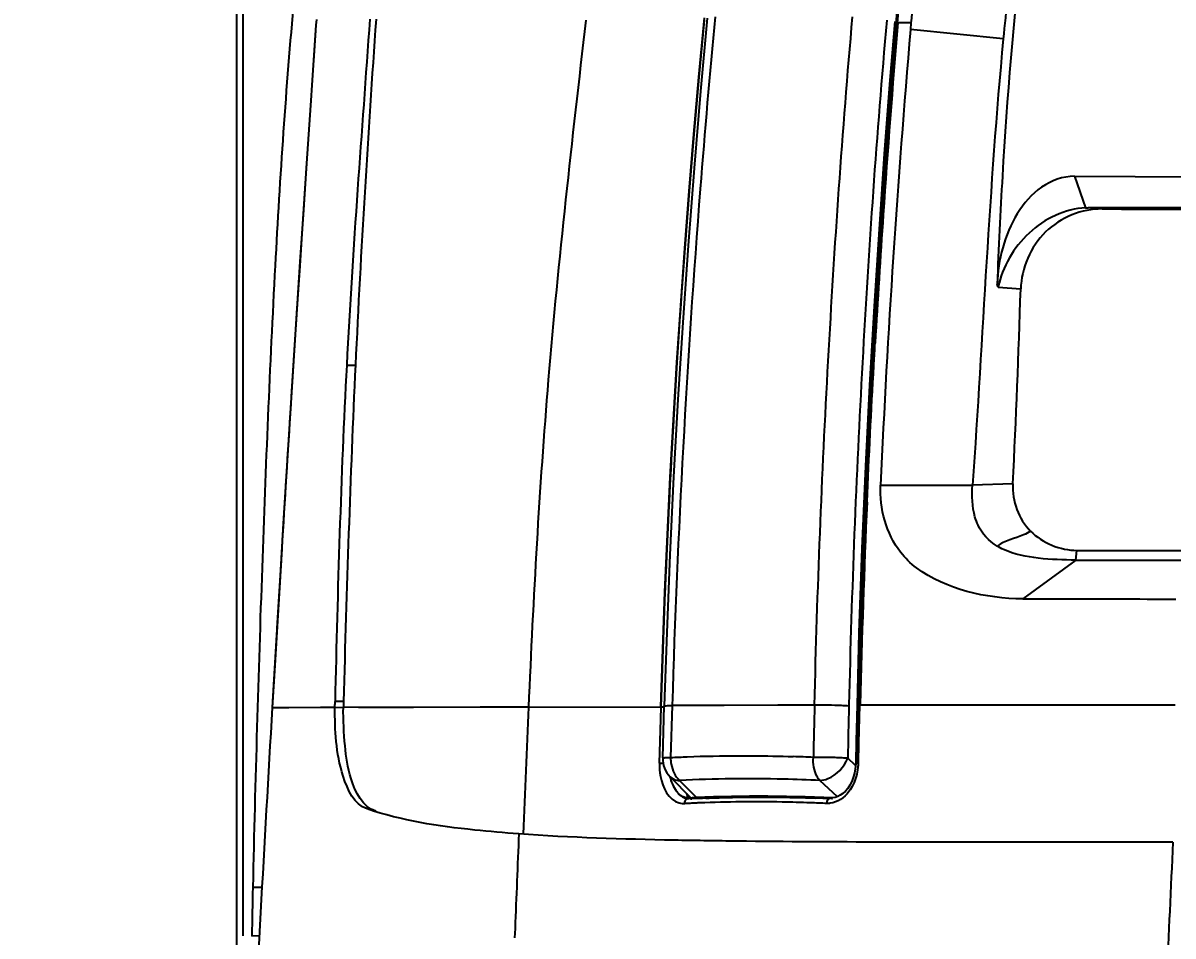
# Model space of a CAD drawing. Header units: millimetres. Extents: x 0 to 5940, y 0 to 4200.
# Drawn here: x 2361.6 to 2459.8, y 3060.8 to 3138.8 of the extents above; entities that cross this region are included whole.
import ezdxf

# ---------------------------------------------------------------- set-up
doc = ezdxf.new("R2010")
doc.units = ezdxf.units.MM
doc.header["$LTSCALE"] = 32.67
doc.header["$PDMODE"] = 3
doc.header["$PDSIZE"] = 8
doc.layers.get('0').update_dxf_attribs({"linetype": 'CONTINUOUS'})
doc.layers.get('Defpoints').update_dxf_attribs({"linetype": 'CONTINUOUS'})
doc.layers.add('00_COMPONENTS', color=7, linetype='CONTINUOUS')
doc.styles.get("Standard").update_dxf_attribs({"font": 'simfang.ttf'})
doc.dimstyles.get("Standard").update_dxf_attribs({"dimtxt": 3, "dimasz": 3, "dimexe": 2.5, "dimexo": 0.5, "dimtad": 1, "dimdsep": 46, "dimtxsty": 'Standard', "dimblk": '_FILLED', "dimblk1": '_FILLED', "dimblk2": '_FILLED', "dimcen": 0.09, "dimclrt": 3, "dimazin": 2, "dimtol": 1, "dimtp": 0.01, "dimtm": 0.01, "dimtfac": 1, "dimtofl": 0, "dimtmove": 0, "dimatfit": 3, "dimldrblk": '_FILLED', "dimfxl": 1, "dimtolj": 1, "dimarcsym": 0})

# ---------------------------------------------------------------- blocks, each defined once
blk = doc.blocks.new('_FILLED')
at = {"color": 0, "linetype": 'ByBlock'}
blk.add_solid([(0, 0), (-1, 0.1667), (-1, -0.1667)], dxfattribs=at)
blk = doc.blocks.new('*D3')
at = {"color": 4, "lineweight": -2, "transparency": 16777216}
for p, q in [((1893.614, 3343.99), (1793.641, 3380.377)), ((1893.614, 2979.678), (1793.641, 2943.291))]:
    blk.add_line(p, q, dxfattribs=at)
for start, end in [(161.800476, 179.043492), (180.956508, 198.199524)]:
    blk.add_arc((2394.084, 3161.834), 636.478, start, end, dxfattribs=at)
at = {"layer": 'Defpoints', "color": 0, "transparency": 16777216}
for p in [(1894.084, 3343.819), (1761.91, 3235.725), (2389.45, 3163.521), (2388.981, 3159.977), (1894.084, 2979.849)]:
    blk.add_point(p, dxfattribs=at)
at = {"color": 4, "lineweight": -2, "transparency": 16777216, "xscale": 20, "yscale": 20, "zscale": 20}
for p, rotation in [((1795.99, 3379.522), 70.90023796242053), ((1795.99, 2944.146), 289.0997620383146)]:
    blk.add_blockref('_FILLED', p, dxfattribs=dict(at, rotation=rotation))
at = {"color": 3, "transparency": 16777216, "insert": (1757.606, 3161.834), "char_height": 20, "attachment_point": 5}
blk.add_mtext('\\A1;40°±0°', dxfattribs=at)
blk = doc.blocks.new('*D8')
at = {"color": 4, "lineweight": -2, "transparency": 16777216}
for p, q in [((2405.184, 3220.752), (3108.866, 3220.752)), ((3106.366, 3200.752), (3106.366, 3106.419)), ((3106.366, 2990.836), (3106.366, 3085.169)), ((2405.184, 2970.836), (3108.866, 2970.836))]:
    blk.add_line(p, q, dxfattribs=at)
at = {"layer": 'Defpoints', "color": 0, "transparency": 16777216}
for p in [(2404.684, 3220.752), (2404.684, 2970.836), (3106.366, 2970.836)]:
    blk.add_point(p, dxfattribs=at)
at = {"color": 4, "lineweight": -2, "transparency": 16777216, "xscale": 20, "yscale": 20, "zscale": 20}
for p, rotation in [((3106.366, 3220.752), 90), ((3106.366, 2970.836), 270)]:
    blk.add_blockref('_FILLED', p, dxfattribs=dict(at, rotation=rotation))
at = {"color": 3, "transparency": 16777216, "insert": (3106.366, 3095.794), "char_height": 20, "attachment_point": 5}
blk.add_mtext('\\A1;250', dxfattribs=at)

msp = doc.modelspace()

# ---------------------------------------------------------------- linework, layer by layer
at = {"color": 7}
for p, q in [((2380.43379, 3060.84371), (2380.43379, 3156.86577)), ((2381.24799, 3065.00109), (2381.24764, 3064.98561))]:
    msp.add_line(p, q, dxfattribs=at)
at = {"color": 4}
for p, q in [((2382.0291, 3064.98653), (2381.24766, 3064.9856)), ((2381.79999, 3060.83692), (2381.16457, 3060.83608))]:
    msp.add_line(p, q, dxfattribs=at)
at = {"color": 7}
msp.add_arc((3158.63738, 3047.3442), 777.58986, 178.70000285, 179.00581643, dxfattribs=at)
msp.add_open_spline([(2386.96875, 3159.25163), (2386.01374, 3153.14621), (2384.47375, 3139.43032), (2383.00003, 3117.08126), (2381.96634, 3091.78886), (2381.45425, 3074.09515), (2381.24799, 3065.00109)], degree=3, knots=[0, 0, 0, 0, 0.19623223, 0.43791788, 0.71114812, 1, 1, 1, 1], dxfattribs=at)
at = {"layer": '00_COMPONENTS', "color": 7}
for p, q in [((2379.88379, 3003.47391), (2379.88379, 3147.83619)), ((2386.67465, 3139.10531), (2386.63982, 3138.60344)), ((2436.06278, 3138.9171), (2435.64375, 3133.92093)), ((2437.43691, 3138.79622), (2437.38838, 3138.23253)), ((2437.43843, 3138.7961), (2437.39003, 3138.23239)), ((2386.60906, 3138.16012), (2386.42886, 3135.55852)), ((2386.28654, 3133.49384), (2386.19722, 3132.18711)), ((2386.19722, 3132.18711), (2385.80535, 3126.41234)), ((2385.85907, 3127.21269), (2385.40207, 3120.36607)), ((2385.80513, 3126.41236), (2385.5654, 3122.83651)), ((2451.38995, 3125.70735), (2461.77069, 3125.66862)), ((2461.91664, 3123.0216), (2452.5741, 3123.01619)), ((2385.40161, 3120.3661), (2385.25021, 3118.07025)), ((2385.34509, 3119.5108), (2384.86692, 3112.18921)), ((2385.25021, 3118.07025), (2384.98567, 3114.02191)), ((2384.9862, 3114.02187), (2384.86735, 3112.18918)), ((2384.86692, 3112.18921), (2384.52848, 3106.91123)), ((2384.52848, 3106.91123), (2384.48653, 3106.25115)), ((2383.849, 3096.06427), (2383.57611, 3091.59665)), ((2383.81633, 3095.54191), (2383.81577, 3095.53193)), ((2383.71602, 3093.88728), (2383.08883, 3083.47941)), ((2383.71602, 3093.88728), (2383.30685, 3087.13332)), ((2383.65527, 3092.89721), (2383.29907, 3087.0034)), ((2383.08883, 3083.47941), (2382.90713, 3080.35627)), ((2382.93509, 3080.86578), (2382.90521, 3080.35638)), ((2388.98772, 3080.85575), (2388.26874, 3080.85436)), ((2388.26171, 3080.37358), (2388.26319, 3080.53345)), ((2388.26319, 3080.53345), (2388.26553, 3080.69372)), ((2388.26553, 3080.69372), (2388.26874, 3080.85436)), ((2388.98053, 3080.53537), (2388.97746, 3080.37581)), ((2388.98193, 3080.64199), (2388.98053, 3080.53537)), ((2416.24089, 3076.04354), (2416.37244, 3080.47823)), ((2432.83212, 3080.55657), (2432.76164, 3077.51165)), ((2432.76164, 3077.51165), (2432.72049, 3075.6362)), ((2416.8729, 3074.43379), (2418.65225, 3072.62896)), ((2419.07468, 3072.65034), (2418.44934, 3072.61869)), ((2420.58564, 3072.71154), (2419.07468, 3072.65034)), ((2430.00687, 3072.65438), (2428.39927, 3072.71324)), ((2430.57997, 3072.62886), (2430.00687, 3072.65438)), ((2430.73527, 3072.63068), (2430.58101, 3072.62881)), ((2422.60269, 3068.93488), (2422.24861, 3068.939)), ((2459.80786, 3068.84297), (2456.79462, 3068.84294))]:
    msp.add_line(p, q, dxfattribs=at)
at = {"layer": '00_COMPONENTS', "color": 40}
for p, q in [((2419.77019, 3139.23933), (2419.29738, 3134.17487)), ((2419.34599, 3134.17464), (2419.79781, 3139.03284)), ((2436.26818, 3138.79632), (2436.32491, 3138.79631)), ((2433.07918, 3081.92887), (2433.04507, 3080.57074)), ((2416.05398, 3080.41153), (2416.10666, 3080.41168)), ((2433.04638, 3080.57072), (2433.1049, 3080.57084))]:
    msp.add_line(p, q, dxfattribs=at)
at = {"layer": '00_COMPONENTS', "color": 4}
for p, q in [((2437.4371, 3138.79622), (2436.32495, 3138.79629)), ((2386.6397, 3138.60345), (2386.28654, 3133.49384)), ((2445.31817, 3137.43473), (2437.39003, 3138.23239)), ((2451.391, 3125.707), (2452.34257, 3123.01605)), ((2444.88024, 3116.24996), (2444.79082, 3116.49611)), ((2444.88023, 3116.25028), (2446.80863, 3116.0831)), ((2389.2646, 3109.57839), (2390.00902, 3109.58037)), ((2434.83753, 3099.3394), (2442.69075, 3099.33588)), ((2446.13133, 3099.445), (2442.69074, 3099.33588)), ((2451.52299, 3092.93754), (2451.61127, 3093.76035)), ((2451.523, 3092.93753), (2446.98831, 3089.6303)), ((2383.29907, 3087.0034), (2382.93509, 3080.86578)), ((2382.90521, 3080.35638), (2384.3104, 3080.3617)), ((2384.3104, 3080.3617), (2388.97746, 3080.37581)), ((2387.02683, 3080.37016), (2388.26171, 3080.37354)), ((2404.8188, 3080.37999), (2388.97682, 3080.34398)), ((2394.97377, 3080.35628), (2390.27753, 3080.34655)), ((2400.65033, 3080.36939), (2394.97377, 3080.35628)), ((2404.8188, 3080.37999), (2400.65033, 3080.36939)), ((2404.81884, 3080.37986), (2416.05516, 3080.41148)), ((2416.0749, 3079.34584), (2416.10663, 3080.41169)), ((2416.10667, 3080.41167), (2416.37016, 3080.40864)), ((2417.05031, 3080.51452), (2416.91912, 3076.07606)), ((2421.47868, 3080.5274), (2417.05037, 3080.51451)), ((2426.06235, 3080.5421), (2421.47868, 3080.5274)), ((2426.41058, 3080.54326), (2426.06235, 3080.5421)), ((2429.20338, 3080.55265), (2426.41058, 3080.54326)), ((2432.14196, 3080.57325), (2432.13965, 3080.47215)), ((2432.92261, 3078.89808), (2432.96112, 3080.53771)), ((2433.05015, 3080.57073), (2432.96855, 3077.29094)), ((2415.96321, 3075.60258), (2416.0749, 3079.34584)), ((2432.88541, 3077.25836), (2432.92261, 3078.89808)), ((2432.84951, 3075.61854), (2432.88541, 3077.25836)), ((2432.96855, 3077.29094), (2432.92803, 3075.61151)), ((2432.7054, 3075.40297), (2432.04226, 3076.01389)), ((2419.12778, 3072.65249), (2417.68828, 3074.11259)), ((2431.16493, 3072.73161), (2429.66036, 3074.11769)), ((2417.59171, 3072.99251), (2417.59625, 3072.98789)), ((2418.64637, 3072.54356), (2418.73188, 3072.54811)), ((2418.64646, 3072.54348), (2418.73251, 3072.54756)), ((2419.08736, 3072.18733), (2418.93461, 3072.18046)), ((2419.08894, 3072.18602), (2418.93656, 3072.17881)), ((2456.7945, 3068.84295), (2456.79442, 3068.85616)), ((2403.63468, 3061.47946), (2403.60334, 3060.68415))]:
    msp.add_line(p, q, dxfattribs=at)
at = {"layer": '00_COMPONENTS', "color": 40}
for points in [[(2438.53449, 3161.59039), (2438.1759, 3158.3428), (2437.8289, 3155.09216), (2437.49352, 3151.83855), (2437.16976, 3148.58206), (2436.85763, 3145.3228), (2436.55714, 3142.06084), (2436.26829, 3138.79629)], [(2436.27843, 3138.7941), (2435.86734, 3133.91722), (2435.48173, 3129.03513), (2435.12161, 3124.14814), (2434.78702, 3119.25652), (2434.47796, 3114.36059), (2434.19447, 3109.46064), (2433.93656, 3104.55697), (2433.70424, 3099.64986), (2433.49752, 3094.73963), (2433.31643, 3089.82657)], [(2419.29738, 3134.17487), (2418.87068, 3129.31067), (2418.47026, 3124.44066), (2418.09616, 3119.56521), (2417.74842, 3114.68472), (2417.42704, 3109.79954), (2417.13208, 3104.91007), (2416.86353, 3100.01668), (2416.62143, 3095.11976), (2416.4058, 3090.21967), (2416.21664, 3085.3168), (2416.05398, 3080.41153)], [(2416.10638, 3080.41171), (2416.26905, 3085.3169), (2416.45814, 3090.2197), (2416.67365, 3095.11971), (2416.91554, 3100.01658), (2417.18381, 3104.90991), (2417.47844, 3109.79933), (2417.79939, 3114.68447), (2418.14665, 3119.56494), (2418.52019, 3124.44038), (2418.91998, 3129.3104), (2419.34599, 3134.17464)], [(2433.31643, 3089.82657), (2433.25092, 3087.85271), (2433.18954, 3085.87846), (2433.13229, 3083.90384), (2433.07918, 3081.92887)]]:
    msp.add_lwpolyline(points, dxfattribs=at)
at = {"layer": '00_COMPONENTS', "color": 7}
for points in [[(2420.05055, 3139.21292), (2419.47847, 3132.98368), (2418.92343, 3126.4143), (2418.41467, 3119.80854), (2417.95533, 3113.22344), (2417.54404, 3106.65615), (2417.17723, 3100.0449), (2416.85621, 3093.39065), (2416.58488, 3086.75729), (2416.37228, 3080.47845)], [(2435.64375, 3133.92093), (2435.16079, 3127.63031), (2434.70973, 3121.19184), (2434.28726, 3114.60437), (2433.89785, 3107.85725), (2433.5481, 3100.95849), (2433.24662, 3093.91836), (2432.99892, 3086.71874), (2432.83224, 3080.55667)], [(2385.5654, 3122.83651), (2385.27201, 3118.41157), (2384.98119, 3113.96955), (2384.69262, 3109.50208), (2384.40703, 3105.01735), (2384.12573, 3100.53571), (2383.849, 3096.06427)], [(2452.34257, 3123.01605), (2452.36795, 3123.01703), (2452.39338, 3123.01791), (2452.41885, 3123.01866), (2452.44436, 3123.01931), (2452.46992, 3123.01984), (2452.49552, 3123.02026), (2452.52116, 3123.02056), (2452.54685, 3123.02075), (2452.57258, 3123.02082)], [(2388.98772, 3080.85575), (2388.98582, 3080.80225), (2388.98421, 3080.74879), (2388.98287, 3080.69537), (2388.98193, 3080.64199)], [(2432.68014, 3075.12306), (2432.60936, 3074.73536), (2432.507, 3074.36986)], [(2432.72025, 3075.63621), (2432.71663, 3075.52739), (2432.68014, 3075.12306)], [(2432.507, 3074.36986), (2432.37564, 3074.03016), (2432.21775, 3073.7194)], [(2432.21775, 3073.7194), (2432.03696, 3073.44243), (2431.83899, 3073.20482), (2431.62775, 3073.00751), (2431.40481, 3072.85007), (2431.17959, 3072.73635), (2430.95816, 3072.6647), (2430.73527, 3072.63068)], [(2417.91462, 3072.74353), (2417.7704, 3072.83587), (2417.62558, 3072.95882), (2417.59194, 3072.99217)], [(2418.44966, 3072.61871), (2418.35016, 3072.61843), (2418.20738, 3072.6359), (2418.06101, 3072.67706), (2417.91462, 3072.74353)], [(2428.39927, 3072.71324), (2426.80448, 3072.75277), (2425.22664, 3072.77267), (2423.66571, 3072.77266), (2422.11796, 3072.75233), (2420.58564, 3072.71154)]]:
    msp.add_lwpolyline(points, dxfattribs=at)
for centre, radius, start, end in [((2732.31524, 3113.12507), 295.99364, 173.7332589, 175.0245498), ((2895.9631, 3094.05098), 452.72838, 173.586446, 174.5010608), ((3602.8082, 3051.9344), 1214.1684, 175.88251913, 177.27870283), ((3443.74254, 3052.64171), 1009.98738, 175.13867042, 177.34992642), ((3109.35835, 3088.61614), 665.15208, 176.80091916, 177.59773342), ((3287.00587, 3061.58511), 899.02321, 175.98148565, 176.93987809), ((3538.36769, 3056.17838), 1149.59966, 177.33751011, 178.05354597), ((7722.67166, 2767.25635), 5348.93803, 176.36638206, 176.49907602), ((5435.41004, 2993.98663), 3047.66065, 178.09637443, 178.36664617), ((2456.08606, 5443.3995), 2349.64331, 269.89088267, 270.16973598), ((7751.83367, 2765.68825), 5378.14177, 176.64578235, 177.0194458), ((2418.43955, 3075.97833), 2.2, 178.3449993, 224.5930764), ((2419.12497, 3070.18234), 2.74808, 104.3942548, 105.2768957)]:
    msp.add_arc(centre, radius, start, end, dxfattribs=at)
at = {"layer": '00_COMPONENTS', "color": 40}
for centre, radius, start, end in [((3356.50821, 3059.94337), 923.55564, 175.10213951, 176.1210908), ((3548.07809, 3046.76209), 1115.57838, 176.11124215, 176.67557207), ((3322.78051, 3059.53811), 889.92132, 177.5306437, 178.64572412)]:
    msp.add_arc(centre, radius, start, end, dxfattribs=at)
at = {"layer": '00_COMPONENTS', "color": 4}
for centre, radius, start, end in [((4488.54285, 3032.13016), 2059.90868, 178.65301811, 178.77725291), ((4564.16374, 3031.89699), 2132.57786, 178.6948217, 178.81463054), ((2422.6765, 2934.39828), 141.83459, 87.4029561, 88.0944258), ((2418.06059, 3073.65116), 1.51257, 254.4086004, 263.5388808), ((2418.05674, 3073.61887), 1.48005, 263.5463689, 272.8426002), ((2423.67977, 2968.1669), 104.12173, 92.8680876, 93.0552839), ((2423.7458, 2966.844), 105.44627, 92.6151377, 92.8679497), ((2424.2487, 2968.00683), 104.68674, 92.366387, 93.0207947), ((2423.82644, 2965.06072), 107.23138, 92.3605102, 92.5330042), ((2423.84092, 2933.2572), 139.04271, 87.3544334, 87.9324086), ((2424.3257, 2935.25869), 137.44402, 87.3929855, 87.9155733), ((4537.52868, 2965.42536), 2080.29295, 177.15048161, 177.79865281)]:
    msp.add_arc(centre, radius, start, end, dxfattribs=at)
at = {"layer": '00_COMPONENTS', "color": 7}
for points in [[(2449.12686, 3166.00415), (2447.64211, 3152.60088), (2446.00192, 3139.19914), (2445.24284, 3125.73526)], [(2391.23948, 3139.11227), (2390.89493, 3134.2704), (2390.52958, 3129.43001), (2390.19294, 3124.58759)], [(2445.31819, 3137.43473), (2444.10797, 3124.76261), (2443.5846, 3112.03424), (2442.69075, 3099.33588)], [(2453.75617, 3122.91905), (2456.6961, 3122.90712), (2459.63601, 3122.89257), (2462.57591, 3122.87638)], [(2446.13138, 3099.445), (2446.42113, 3104.98795), (2446.61707, 3110.53557), (2446.80883, 3116.08278)], [(2389.26461, 3109.57857), (2388.75991, 3100.01137), (2388.48842, 3090.43229), (2388.26884, 3080.8543)], [(2446.13133, 3099.445), (2446.05603, 3098.00831), (2446.63009, 3096.41962), (2447.65011, 3095.40508)], [(2444.78489, 3094.13082), (2444.09679, 3094.55023), (2443.5013, 3095.19175), (2443.16207, 3095.92271)], [(2447.65011, 3095.40508), (2448.66377, 3094.39688), (2450.18161, 3093.76318), (2451.61128, 3093.76045)], [(2445.34831, 3093.83512), (2445.15636, 3093.92281), (2444.95819, 3094.01043), (2444.79749, 3094.14721)], [(2448.31072, 3093.09698), (2447.29969, 3093.21303), (2446.27397, 3093.41229), (2445.34831, 3093.83512)], [(2451.523, 3092.93753), (2450.45092, 3092.94024), (2449.3758, 3092.97472), (2448.31072, 3093.09698)], [(2451.523, 3092.93753), (2455.27389, 3092.92713), (2459.02479, 3092.91962), (2462.7757, 3092.91423)], [(2446.98831, 3089.6301), (2443.8334, 3089.63498), (2440.44621, 3090.41159), (2437.9008, 3092.27555)]]:
    msp.add_open_spline(points, degree=3, dxfattribs=at)
at = {"layer": '00_COMPONENTS', "color": 4}
for points, knots in [([(2436.1769, 3138.71732), (2436.34496, 3140.64428), (2437.02896, 3148.24344), (2437.81154, 3155.8337), (2438.44809, 3161.49361)], [0, 0, 0, 0, 0.25351344, 1, 1, 1, 1]), ([(2404.81884, 3080.37999), (2405.21342, 3089.70122), (2406.2961, 3109.30697), (2408.52264, 3128.81393), (2409.70602, 3139.04284)], [0, 0, 0, 0, 0.47535124, 1, 1, 1, 1]), ([(2416.10667, 3080.41186), (2416.25785, 3085.34388), (2417.00977, 3104.91124), (2418.40838, 3124.45319), (2419.79793, 3139.03421)], [0, 0, 0, 0, 0.25199075, 1, 1, 1, 1]), ([(2420.71745, 3139.33346), (2420.24999, 3134.43425), (2418.56724, 3114.85986), (2417.49744, 3095.23277), (2417.05019, 3080.51486)], [0, 0, 0, 0, 0.25050507, 1, 1, 1, 1]), ([(2429.20384, 3080.55238), (2429.43442, 3090.34972), (2430.23792, 3109.95814), (2431.58881, 3129.53691), (2432.44892, 3139.32072)], [0, 0, 0, 0, 0.49945265, 1, 1, 1, 1]), ([(2435.36641, 3139.0281), (2434.50137, 3129.29741), (2433.15984, 3109.82263), (2432.36519, 3090.31859), (2432.14196, 3080.57325)], [0, 0, 0, 0, 0.50054232, 1, 1, 1, 1]), ([(2433.0454, 3080.57071), (2433.16255, 3085.46097), (2433.7827, 3104.89137), (2435.00594, 3124.30274), (2436.26719, 3138.79632)], [0, 0, 0, 0, 0.25162847, 1, 1, 1, 1]), ([(2436.26719, 3138.79632), (2436.21457, 3138.79667), (2436.16037, 3138.78834), (2436.05161, 3138.78893), (2436.04978, 3138.76786)], [0, 0, 0, 0, 0.71333487, 1, 1, 1, 1]), ([(2432.9533, 3080.53832), (2433.06997, 3085.42466), (2433.68705, 3104.8401), (2434.90715, 3124.23668), (2436.16909, 3138.71903)], [0, 0, 0, 0, 0.25162152, 1, 1, 1, 1]), ([(2436.04977, 3138.76773), (2436.04884, 3138.75366), (2436.11417, 3138.73404), (2436.15082, 3138.72275), (2436.18489, 3138.71563)], [0, 0, 0, 0, 0.28840036, 1, 1, 1, 1]), ([(2447.64989, 3095.40511), (2447.47059, 3095.27151), (2446.51453, 3094.82459), (2445.46676, 3094.59021), (2444.7848, 3094.13064)], [0, 0, 0, 0, 0.21377544, 1, 1, 1, 1]), ([(2416.37228, 3080.47845), (2416.37276, 3080.49448), (2416.46451, 3080.48921), (2416.56688, 3080.51118), (2416.79354, 3080.51024), (2416.95469, 3080.51422), (2417.04985, 3080.51459)], [0, 0, 0, 0, 0.07073856, 0.26710913, 0.58038667, 1, 1, 1, 1]), ([(2432.13916, 3080.47221), (2431.92624, 3080.48782), (2430.94847, 3080.53989), (2429.96893, 3080.56086), (2429.20338, 3080.55243)], [0, 0, 0, 0, 0.21805148, 1, 1, 1, 1]), ([(2432.83212, 3080.55657), (2432.83185, 3080.5451), (2432.90064, 3080.55171), (2432.9291, 3080.54013), (2432.96112, 3080.53771)], [0, 0, 0, 0, 0.26323074, 1, 1, 1, 1]), ([(2433.04632, 3080.57072), (2432.994, 3080.57025), (2432.94484, 3080.55208), (2432.8341, 3080.57591), (2432.83212, 3080.55666)], [0, 0, 0, 0, 0.72996421, 1, 1, 1, 1]), ([(2433.10778, 3080.57083), (2435.22112, 3080.57505), (2444.17869, 3080.59156), (2453.1363, 3080.58507), (2459.98051, 3080.56882)], [0, 0, 0, 0, 0.23592827, 1, 1, 1, 1]), ([(2416.24089, 3076.04186), (2416.24153, 3076.0575), (2416.33191, 3076.05155), (2416.43416, 3076.0735), (2416.66145, 3076.07176), (2416.82346, 3076.07572), (2416.91912, 3076.07606)], [0, 0, 0, 0, 0.06896609, 0.26361787, 0.57846497, 1, 1, 1, 1]), ([(2416.91918, 3076.07605), (2416.91864, 3075.88279), (2416.98029, 3075.17506), (2417.29767, 3074.45618), (2417.68828, 3074.11259)], [0, 0, 0, 0, 0.27087718, 1, 1, 1, 1]), ([(2416.91918, 3076.076), (2417.39299, 3076.10082), (2419.33393, 3076.18919), (2421.27711, 3076.2265), (2422.74557, 3076.22908)], [0, 0, 0, 0, 0.2441988, 1, 1, 1, 1]), ([(2422.74557, 3076.22908), (2423.12844, 3076.22975), (2424.67778, 3076.22536), (2426.22702, 3076.1932), (2427.39284, 3076.15444)], [0, 0, 0, 0, 0.24711994, 1, 1, 1, 1]), ([(2429.66035, 3074.11769), (2429.55824, 3074.22775), (2429.17155, 3074.81191), (2429.07146, 3075.54578), (2429.10323, 3076.08726)], [0, 0, 0, 0, 0.21678631, 1, 1, 1, 1]), ([(2430.49409, 3076.0772), (2430.37074, 3076.07995), (2429.90718, 3076.08852), (2429.44347, 3076.09118), (2429.10323, 3076.08726)], [0, 0, 0, 0, 0.26612234, 1, 1, 1, 1]), ([(2429.66035, 3074.11769), (2429.89297, 3074.12391), (2430.92015, 3074.39688), (2431.73536, 3075.26321), (2432.04225, 3076.01389)], [0, 0, 0, 0, 0.2229594, 1, 1, 1, 1]), ([(2432.04225, 3076.01389), (2431.93405, 3076.02132), (2431.4184, 3076.05138), (2430.90205, 3076.06812), (2430.49409, 3076.0772)], [0, 0, 0, 0, 0.20997286, 1, 1, 1, 1]), ([(2415.96325, 3075.60258), (2415.95028, 3075.22412), (2416.00497, 3073.95492), (2416.75848, 3072.44377), (2417.65405, 3072.19425)], [0, 0, 0, 0, 0.28943218, 1, 1, 1, 1]), ([(2415.96325, 3075.60258), (2416.01073, 3075.60284), (2416.11433, 3075.6021), (2416.21791, 3075.6), (2416.274, 3075.59854)], [0, 0, 0, 0, 0.45834295, 1, 1, 1, 1]), ([(2432.72025, 3075.63621), (2432.72015, 3075.62473), (2432.78892, 3075.63261), (2432.81748, 3075.6208), (2432.84951, 3075.61854)], [0, 0, 0, 0, 0.26334353, 1, 1, 1, 1]), ([(2432.93365, 3075.64977), (2432.88139, 3075.64927), (2432.83487, 3075.63066), (2432.72052, 3075.65534), (2432.72025, 3075.63621)], [0, 0, 0, 0, 0.73202725, 1, 1, 1, 1]), ([(2432.92803, 3075.61151), (2432.92492, 3075.54242), (2432.91665, 3075.40418), (2432.90395, 3075.26627), (2432.89638, 3075.19739)], [0, 0, 0, 0, 0.49951806, 1, 1, 1, 1]), ([(2416.87293, 3074.43381), (2417.02467, 3074.27994), (2417.31365, 3074.14165), (2417.60825, 3074.1143), (2417.68828, 3074.11259)], [0, 0, 0, 0, 0.72971387, 1, 1, 1, 1]), ([(2429.66048, 3074.11756), (2428.63017, 3074.16626), (2424.64119, 3074.30951), (2420.64434, 3074.27048), (2417.68843, 3074.11246)], [0, 0, 0, 0, 0.25840816, 1, 1, 1, 1]), ([(2417.38799, 3073.23438), (2417.41946, 3073.19124), (2417.4844, 3073.10805), (2417.55521, 3073.02977), (2417.59165, 3072.9926)], [0, 0, 0, 0, 0.50641676, 1, 1, 1, 1]), ([(2432.51061, 3073.7716), (2432.40919, 3073.55714), (2431.97848, 3072.80873), (2431.16269, 3072.24607), (2430.53804, 3072.16943)], [0, 0, 0, 0, 0.27376226, 1, 1, 1, 1]), ([(2417.59618, 3072.98799), (2417.62403, 3072.95977), (2417.68085, 3072.90559), (2417.74109, 3072.85522), (2417.77171, 3072.83139)], [0, 0, 0, 0, 0.50539984, 1, 1, 1, 1]), ([(2418.13014, 3072.14064), (2418.1302, 3072.18521), (2418.13848, 3072.2724), (2418.16341, 3072.35655), (2418.18021, 3072.39553)], [0, 0, 0, 0, 0.512204, 1, 1, 1, 1]), ([(2418.18021, 3072.39553), (2418.19919, 3072.43961), (2418.24603, 3072.51862), (2418.31865, 3072.57715), (2418.35699, 3072.5951)], [0, 0, 0, 0, 0.53133289, 1, 1, 1, 1]), ([(2418.35699, 3072.5951), (2418.37158, 3072.60194), (2418.40178, 3072.61291), (2418.43356, 3072.61784), (2418.44934, 3072.61869)], [0, 0, 0, 0, 0.50495851, 1, 1, 1, 1]), ([(2418.44966, 3072.61871), (2418.48395, 3072.6205), (2418.55689, 3072.60766), (2418.61852, 3072.56804), (2418.64649, 3072.54345)], [0, 0, 0, 0, 0.47973422, 1, 1, 1, 1]), ([(2428.85736, 3072.20939), (2428.04978, 3072.23854), (2424.90138, 3072.32485), (2421.74939, 3072.29755), (2419.4099, 3072.20111)], [0, 0, 0, 0, 0.25657498, 1, 1, 1, 1]), ([(2419.92624, 3072.6043), (2420.68558, 3072.63571), (2423.81757, 3072.73184), (2426.95308, 3072.69807), (2429.32483, 3072.61176)], [0, 0, 0, 0, 0.24255255, 1, 1, 1, 1]), ([(2430.53804, 3072.16943), (2430.49159, 3072.16373), (2430.39861, 3072.15518), (2430.30529, 3072.15202), (2430.25877, 3072.15173)], [0, 0, 0, 0, 0.50153084, 1, 1, 1, 1]), ([(2430.58347, 3072.62866), (2430.60957, 3072.62691), (2430.66413, 3072.61021), (2430.70773, 3072.57454), (2430.72746, 3072.55328)], [0, 0, 0, 0, 0.47420346, 1, 1, 1, 1])]:
    msp.add_open_spline(points, degree=3, knots=knots, dxfattribs=at)
at = {"layer": '00_COMPONENTS', "color": 7}
for points, knots in [([(2451.39072, 3125.70752), (2450.40827, 3125.71164), (2448.38277, 3124.95208), (2445.68347, 3121.76306), (2444.87915, 3118.57808), (2444.79077, 3116.49635)], [0, 0, 0, 0, 0.2400784, 0.49084165, 1, 1, 1, 1]), ([(2452.34256, 3123.01603), (2450.5826, 3122.94422), (2447.1133, 3121.23604), (2445.24915, 3117.98062), (2444.88023, 3116.25028)], [0, 0, 0, 0, 0.49889452, 1, 1, 1, 1]), ([(2453.75616, 3122.91905), (2452.02049, 3122.9261), (2448.36996, 3121.46692), (2446.86978, 3117.85338), (2446.80862, 3116.08278)], [0, 0, 0, 0, 0.49487156, 1, 1, 1, 1]), ([(2437.9008, 3092.27555), (2437.39299, 3092.6474), (2435.50762, 3094.51819), (2434.74562, 3097.34407), (2434.83755, 3099.33906)], [0, 0, 0, 0, 0.23963212, 1, 1, 1, 1]), ([(2443.16268, 3095.92322), (2443.05784, 3096.14911), (2442.66215, 3097.2407), (2442.62708, 3098.43143), (2442.69074, 3099.3359)], [0, 0, 0, 0, 0.21547783, 1, 1, 1, 1]), ([(2446.98827, 3089.62466), (2448.05314, 3089.62417), (2452.40936, 3089.6213), (2456.76557, 3089.61303), (2460.05691, 3089.60674)], [0, 0, 0, 0, 0.24444847, 1, 1, 1, 1]), ([(2390.99881, 3071.6811), (2389.91004, 3072.05652), (2388.36674, 3075.41644), (2388.2496, 3078.39373), (2388.26178, 3080.37354)], [0, 0, 0, 0, 0.3677687, 1, 1, 1, 1]), ([(2391.74269, 3071.48457), (2390.63255, 3071.82786), (2389.50283, 3074.12415), (2389.0663, 3077.19041), (2388.96298, 3079.27383), (2388.97722, 3080.37563)], [0, 0, 0, 0, 0.36146413, 0.65723303, 1, 1, 1, 1]), ([(2418.27682, 3073.00885), (2418.2889, 3072.95134), (2418.31542, 3072.83752), (2418.34711, 3072.72503), (2418.36421, 3072.66954)], [0, 0, 0, 0, 0.50300434, 1, 1, 1, 1]), ([(2403.96085, 3069.55305), (2402.70388, 3069.64415), (2398.3442, 3070.02412), (2393.9559, 3070.67653), (2390.99892, 3071.68187)], [0, 0, 0, 0, 0.28750374, 1, 1, 1, 1]), ([(2422.24861, 3068.939), (2420.57857, 3068.9588), (2414.48014, 3069.0525), (2408.37889, 3069.23287), (2403.96093, 3069.55305)], [0, 0, 0, 0, 0.27380926, 1, 1, 1, 1]), ([(2456.79498, 3068.84374), (2453.74151, 3068.84379), (2442.34409, 3068.84522), (2430.94616, 3068.83955), (2422.60269, 3068.93488)], [0, 0, 0, 0, 0.26790755, 1, 1, 1, 1])]:
    msp.add_open_spline(points, degree=3, knots=knots, dxfattribs=at)
at = {"layer": '00_COMPONENTS', "color": 40}
msp.add_open_spline([(2433.68557, 3097.88042), (2433.85379, 3101.77708), (2434.05095, 3105.73225), (2434.30758, 3110.25384), (2434.34386, 3110.88456), (2434.37702, 3111.45411)], degree=3, knots=[0, 0, 0, 0, 0.8604918, 0.87400924, 1, 1, 1, 1], dxfattribs=at)
at = {"layer": '00_COMPONENTS', "color": 4}
for points in [[(2404.36733, 3069.54662), (2404.51515, 3073.15785), (2404.66594, 3076.76896), (2404.8188, 3080.37999)], [(2432.89638, 3075.19739), (2432.84258, 3074.70799), (2432.7211, 3074.21669), (2432.51061, 3073.7716)], [(2416.85891, 3074.42971), (2416.96337, 3074.00669), (2417.1312, 3073.58641), (2417.38799, 3073.23438)], [(2417.77171, 3072.83139), (2417.9645, 3072.68136), (2418.20477, 3072.57392), (2418.44772, 3072.54837)], [(2430.25877, 3072.15172), (2430.26966, 3072.34374), (2430.39158, 3072.64152), (2430.58347, 3072.62866)], [(2403.96085, 3069.55305), (2403.85056, 3066.86192), (2403.74191, 3064.17071), (2403.63524, 3061.47943)]]:
    msp.add_open_spline(points, degree=3, dxfattribs=at)

# ---------------------------------------------------------------- dimensions: what is measured, and where the dimension line sits
dim = msp.add_angular_dim_2l(base=(1761.90974, 3235.72451), line1=((2388.9814, 3159.97685), (1894.08379, 2979.84885)), line2=((2389.44953, 3163.5207), (1894.08379, 3343.81908)), dimstyle='Standard', override={"dimtxt": 20, "dimasz": 20, "dimtad": 0, "dimtih": 1, "dimtoh": 1, "dimdec": 4, "dimzin": 0, "dimcen": 5.346, "dimclrd": 4, "dimclre": 4, "dimadec": 0, "dimazin": 0, "dimtdec": 4, "dimtzin": 0})
dim.commit()
dim.dimension.update_dxf_attribs({"geometry": '*D3', "text_midpoint": (1757.60611, 3161.83396)})
dim = msp.add_linear_dim(base=(3106.36603, 2970.83622), p1=(2404.68379, 3220.75153), p2=(2404.68379, 2970.83622), angle=90, text='250', dimstyle='Standard', override={"dimtxt": 20, "dimasz": 20, "dimtad": 0, "dimtih": 1, "dimtoh": 1, "dimdec": 1, "dimzin": 0, "dimcen": 5.346, "dimclrd": 4, "dimclre": 4, "dimadec": 0, "dimazin": 0, "dimtol": 0, "dimtdec": 1, "dimtzin": 0})
dim.commit()
dim.dimension.update_dxf_attribs({"geometry": '*D8', "text_midpoint": (3106.36603, 3095.79388)})

doc.saveas('drawing.dxf')
